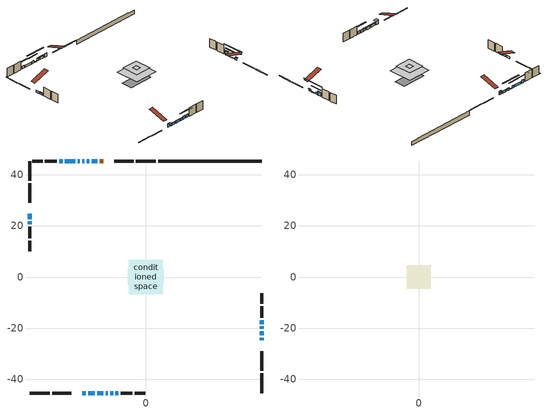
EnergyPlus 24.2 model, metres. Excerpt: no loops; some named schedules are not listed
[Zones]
conditioned space
 floor adiabatic (AdiabaticFloorConstruction): -6.68,-6.68 -6.68,6.68 6.68,6.68 6.68,-6.68 z2.95
 floor foundation (Slab1 construction): -7.03,-3.11 -7.03,3.11 7.03,3.11 7.03,-3.11 z-1.82
 wall outside (RimJoist1 construction): 3.96,45.43 -3.83,45.43 / -45.43,-45.43 -37.64,-45.43 / -45.43,45.43 -45.43,37.64 / 45.43,-45.43 45.43,-37.64 z0.51:0.81
 wall outside (RimJoist2 construction): -4.76,45.43 -12.36,45.43 / -36.71,-45.43 -29.11,-45.43 / -45.43,36.71 -45.43,29.11 / 45.43,-36.71 45.43,-29.11 z0.51:0.81
 wall outside (AdiabaticWallConstruction 1): -16.69,45.43 -17.97,45.43 z0.51:2.54
 wall outside (AdiabaticWallConstruction): -24.78,-45.43 -23.45,-45.43 z0.51:2.44; -45.43,24.78 -45.43,22.69 / -27.65,45.43 -31.66,45.43 z0.51:1.73; 45.43,-24.78 45.43,-23.81 z0.51:1.63; -18.9,45.43 -21.14,45.43 / -22.07,45.43 -23.14,45.43 / -45.43,21.77 -45.43,20.7 z0.51:1.68; -22.52,-45.43 -19.88,-45.43 / -18.95,-45.43 -16.61,-45.43 / -15.69,-45.43 -14.82,-45.43 z0.51:1.71; 45.43,-22.88 45.43,-21.25 / -24.06,45.43 -24.88,45.43 z0.51:0.89; 45.43,-20.32 45.43,-19.36 z0.51:1.58; 45.43,-18.43 45.43,-16.9 z0.51:2.54; -25.81,45.43 -26.72,45.43 z0.51:1.88; -32.59,45.43 -33.97,45.43 z0.51:2.11; -13.89,-45.43 -12.78,-45.43 / -11.85,-45.43 -10.78,-45.43 z0.51:2.21
 wall outside (Wall1 construction): -34.89,45.43 -39.51,45.43 / -9.85,-45.43 -5.24,-45.43 / -45.43,19.77 -45.43,15.16 / 45.43,-15.98 45.43,-11.36 z0.51:5.39
 wall outside (Wall2 construction): -40.43,45.43 -44.5,45.43 / -4.31,-45.43 -0.24,-45.43 / -45.43,14.23 -45.43,10.16 / 45.43,-10.43 45.43,-6.37 z0.51:5.39
 wall foundation (FoundationWall1 construction): 4.89,45.43,-1.82 4.89,45.43,0.51 41.38,45.43,0.51 41.38,45.43,0.28 45.43,45.43,0.28 45.43,45.43,-1.82
 window (WindowConstruction 15): -24.78,-45.43 -23.45,-45.43 z0.51:2.44
 window (WindowConstruction 7): -45.43,24.78 -45.43,22.7 z0.51:1.73
 window (WindowConstruction 8): 45.43,-24.78 45.43,-23.81 z0.51:1.63
 window (WindowConstruction 9): -18.9,45.43 -21.14,45.43 z0.51:1.68
 window (WindowConstruction 10): -22.07,45.43 -23.14,45.43 z0.51:1.68
 window (WindowConstruction 11): -22.52,-45.43 -19.88,-45.43 z0.51:1.7
 window (WindowConstruction 12): -18.95,-45.43 -16.61,-45.43 z0.51:1.7
 window (WindowConstruction 13): -15.68,-45.43 -14.82,-45.43 z0.51:1.7
 window (WindowConstruction 14): -45.43,21.77 -45.43,20.7 z0.51:1.68
 window (WindowConstruction 16): 45.43,-22.88 45.43,-21.25 z0.51:0.89
 window (WindowConstruction 17): -24.07,45.43 -24.88,45.43 z0.51:0.89
 window (WindowConstruction): 45.43,-20.32 45.43,-19.36 z0.51:1.58
 window (WindowConstruction 1): 45.43,-18.43 45.43,-16.9 z0.51:2.54
 window (WindowConstruction 2): -25.81,45.43 -26.72,45.43 z0.51:1.88
 window (WindowConstruction 3): -27.65,45.43 -31.66,45.43 z0.51:1.73
 window (WindowConstruction 4): -32.59,45.43 -33.96,45.43 z0.51:2.11
 window (WindowConstruction 5): -13.89,-45.43 -12.78,-45.43 z0.51:2.21
 window (WindowConstruction 6): -11.85,-45.43 -10.78,-45.43 z0.51:2.21
 door (Door): -16.69,45.43 -17.97,45.43 z0.51:2.54
 ceiling adiabatic (AdiabaticFloorConstruction): 6.68,-6.68 6.68,6.68 -6.68,6.68 -6.68,-6.68 z2.95
attic - vented
 floor to conditioned space (Floor1 construction Reversed): -1.35,-1.35 -1.35,1.35 1.35,1.35 1.35,-1.35 z5.39
 floor to conditioned space (Floor2 construction Reversed): -4.63,-4.63 -4.63,4.63 4.63,4.63 4.63,-4.63 z5.39
 roof outside (Roof1 construction): -15.76,45.43,5.39 -15.76,36.04,8.52 -13.29,36.04,8.52 -13.29,45.43,5.39; -25.71,-45.43,5.39 -25.71,-36.04,8.52 -28.18,-36.04,8.52 -28.18,-45.43,5.39; -45.43,25.71,5.39 -36.04,25.71,8.52 -36.04,28.18,8.52 -45.43,28.18,5.39; 45.43,-25.71,5.39 36.04,-25.71,8.52 36.04,-28.18,8.52 45.43,-28.18,5.39
shading: -23.3,-45.43 -24.93,-45.43 -24.93,-46.95 -23.3,-46.95 z2.59; 45.43,-23.61 45.43,-24.98 45.84,-24.98 45.84,-23.61 z1.83; -21.34,45.43 -18.7,45.43 -18.7,45.84 -21.34,45.84 z1.88; -23.34,45.43 -21.87,45.43 -21.87,45.84 -23.34,45.84 z1.88; -19.68,-45.43 -22.72,-45.43 -22.72,-45.84 -19.68,-45.84 z1.91; -16.41,-45.43 -19.15,-45.43 -19.15,-45.84 -16.41,-45.84 z1.91; -14.62,-45.43 -15.89,-45.43 -15.89,-45.84 -14.62,-45.84 z1.91; -45.43,20.5 -45.43,21.97 -45.84,21.97 -45.84,20.5 z1.88; 45.43,-15.87 45.43,-28.26 45.84,-28.26 45.84,-15.87 z6.27; -30.26,45.43 -18.69,45.43 -18.69,45.84 -30.26,45.84 z6.27; 45.43,-16.72 45.43,-22.96 45.84,-22.96 45.84,-16.72 z4.22; 45.43,-16.61 45.43,-18.73 45.84,-18.73 45.84,-16.61 z2.84; -29.36,45.43 -23.17,45.43 -23.17,45.84 -29.36,45.84 z4.52; -36.6,45.43 -29.95,45.43 -29.95,45.84 -36.6,45.84 z4.75; -10.14,-45.43 -16.53,-45.43 -16.53,-45.84 -10.14,-45.84 z4.85; -8.14,-45.43 -14.49,-45.43 -14.49,-45.84 -8.14,-45.84 z4.85
[Building]
Building 1: Terrain=Suburbs
[Site:Location]
Toronto City Centre_ON: Latitude {deg}=43.63; Longitude {deg}=-79.39; Time Zone {hr}=-5; Elevation {m}=77; Keep Site Location Information=Yes
[Site:GroundTemperature:Shallow]
5.01852, 3.26908, 3.12898, 3.95918, 7.29196, 10.6092, 13.4851, 15.3069, 15.4617, 13.9799, 11.1774, 7.9619
[Site:WaterMainsTemperature]
Calculation Method=Schedule; Temperature Schedule=mains temperature schedule
[Material] Roughness=Rough; Thermal Absorptance=0.9
Name | Thickness {m} | Conductivity {W/m-K} | Density {kg/m3} | Specific Heat {J/kg-K} | Solar Absorptance | Visible Absorptance
asphalt or fiberglass shingles | 0.00635 | 0.162714 | 1121.4 | 1465.45 | 0.4 | 0.4
ceiling loosefill ins | 0.169333 | 0.0480833 | 16.02 | 1046.75 | 0.7 | 0.7
ceiling stud and cavity | 0.1397 | 0.189348 | 65.682 | 1177.47 | 0.7 | 0.7
ceiling stud and cavity 1 | 0.1397 | 0.140918 | 65.682 | 1177.47 | 0.7 | 0.7
concrete 4.0 in. | 0.1016 | 1.803125 | 2242.8 | 837.4 | 0.7 | 0.7
concrete 8.0 in. | 0.2032 | 1.803125 | 2242.8 | 837.4 | 0.7 | 0.7
door material | 0.04445 | 0.053851 | 512.64 | 1214.23 | 0.7 | 0.7
exterior vertical ins | 0.0460229 | 0.029427 | 32.04 | 1214.23 | 0.7 | 0.7
floor covering | 0.0127 | 0.0433444 | 54.468 | 1339.84 | 0.6 | 0.6
floor rigid ins; wall rigid ins 1 | 0.512978 | 0.029427 | 32.04 | 1214.23 | 0.7 | 0.7
floor stud and cavity | 0.1397 | 1.75129 | 37.0049 | 1207.88 | 0.7 | 0.7
furniture material conditioned space 1 | 0.1524 | 0.115458 | 640.8 | 1214.23 | 0.6 | 0.6
gypsum board | 0.0127 | 0.160291 | 801 | 837.4 | 0.6 | 0.6
gypsum board 1 | 0.0127 | 0.160291 | 801 | 837.4 | 0.7 | 0.7
osb sheathing 0.5 in. | 0.0127 | 0.115458 | 512.64 | 1214.23 | 0.7 | 0.7
osb sheathing 0.75 in. | 0.01905 | 0.115458 | 512.64 | 1214.23 | 0.7 | 0.7
osb sheathing 2.0 in. | 0.0508 | 0.115458 | 512.64 | 1214.23 | 0.7 | 0.7
rim joist rigid ins; wall rigid ins | 0.051816 | 0.029427 | 32.04 | 1214.23 | 0.7 | 0.7
rim joist stud and cavity | 0.0508 | 0.0405436 | 125.044 | 1163.47 | 0.6 | 0.6
rim joist stud and cavity 1 | 0.0508 | 0.0347766 | 125.044 | 1163.47 | 0.6 | 0.6
wall stud and cavity | 0.1397 | 0.156179 | 139.0536 | 1170.24 | 0.7 | 0.7
wall stud and cavity 1 | 0.1397 | 0.159958 | 139.0536 | 1170.24 | 0.7 | 0.7
wall stud and cavity 2 | 0.0889 | 0.380278 | 52.3479 | 1209.89 | 0.7 | 0.7
wall stud and cavity 3 | 0.0889 | 0.391764 | 83.0341 | 1211.67 | 0.7 | 0.7
wood siding | 0.0254 | 0.102417 | 544.68 | 1172.36 | 0.4 | 0.4
wood siding 1; wood siding 2; wood siding 3 | 0.0254 | 0.102417 | 544.68 | 1172.36 | 0.7 | 0.7
[WindowMaterial:SimpleGlazingSystem]
Name | U-Factor {W/m2-K} | Solar Heat Gain Coefficient
WindowMaterial | 2.9395 | 0.65
WindowMaterial 1 | 2.98606 | 0.58
WindowMaterial 10 | 2.92871 | 0.66
WindowMaterial 11 | 2.961077 | 0.63
WindowMaterial 12 | 2.92303 | 0.66
WindowMaterial 13 | 2.941204 | 0.65
WindowMaterial 14 | 2.94802 | 0.64
WindowMaterial 15 | 3.032052 | 0.55
WindowMaterial 2 | 2.93155 | 0.66
WindowMaterial 3 | 2.87534 | 0.71
WindowMaterial 4 | 2.90373 | 0.68
WindowMaterial 5 | 2.96789 | 0.62
WindowMaterial 6 | 2.91452 | 0.67
WindowMaterial 7 | 2.89748 | 0.69
WindowMaterial 8 | 2.93666 | 0.65
WindowMaterial 9 | 2.92644 | 0.66
[Construction]
AdiabaticFloorConstruction: floor stud and cavity, floor rigid ins, osb sheathing 0.75 in., floor covering
AdiabaticWallConstruction: wood siding 2, wall rigid ins 1, wall stud and cavity 2, gypsum board
AdiabaticWallConstruction 1: wood siding 3, wall rigid ins 1, wall stud and cavity 2, gypsum board
Door: door material
Floor1 construction Reversed: gypsum board, ceiling stud and cavity, ceiling loosefill ins
Floor2 construction Reversed: gypsum board, ceiling stud and cavity 1, ceiling loosefill ins
FoundationWall1 construction: concrete 8.0 in., gypsum board 1
furniture construction conditioned space 1: furniture material conditioned space 1
PartitionWallConstruction: gypsum board, wall stud and cavity 3, gypsum board
RimJoist1 construction: wood siding 1, rim joist rigid ins, osb sheathing 2.0 in., rim joist stud and cavity
RimJoist2 construction: wood siding 1, rim joist rigid ins, osb sheathing 2.0 in., rim joist stud and cavity 1
Roof1 construction: asphalt or fiberglass shingles
Slab1 construction: concrete 4.0 in.
Wall1 construction: wood siding, wall rigid ins, osb sheathing 0.5 in., wall stud and cavity, gypsum board
Wall2 construction: wood siding, wall rigid ins, osb sheathing 0.5 in., wall stud and cavity 1, gypsum board
WindowConstruction: WindowMaterial
WindowConstruction 1: WindowMaterial 1
WindowConstruction 10; WindowConstruction 14: WindowMaterial 10
WindowConstruction 11: WindowMaterial 11
WindowConstruction 12: WindowMaterial 12
WindowConstruction 13: WindowMaterial 13
WindowConstruction 15: WindowMaterial 14
WindowConstruction 16; WindowConstruction 17: WindowMaterial 15
WindowConstruction 2: WindowMaterial 2
WindowConstruction 3: WindowMaterial 3
WindowConstruction 4: WindowMaterial 4
WindowConstruction 5: WindowMaterial 5
WindowConstruction 6: WindowMaterial 6
WindowConstruction 7: WindowMaterial 7
WindowConstruction 8: WindowMaterial 8
WindowConstruction 9: WindowMaterial 9
[Zone] Multiplier=1; Part of Total Floor Area=Yes
Name | Volume {m3}
attic - vented | 47.2839
conditioned space | 708.4
[Space]
Name | Zone | Volume {m3}
attic - vented 1 | attic - vented | 47.2839
conditioned space 1 | conditioned space | 708.4
[ZoneInfiltration:EffectiveLeakageArea]
infil attic - vented 1: Zone or Space=attic - vented 1; Schedule=Always On Discrete; Effective Air Leakage Area {cm2}=3916.63; Stack Coefficient=0.000217746; Wind Coefficient=9.97001e-06
[ZoneMixing]
whole house fan mix: Zone or Space=attic - vented; Schedule=Always On Continuous; Design Flow Rate Calculation Method=Flow/Zone; Design Flow Rate {m3/s}=0; Source Zone or Space=conditioned space
[SurfaceProperty:ExposedFoundationPerimeter]
Slab1: Exposed Perimeter Calculation Method=TotalExposedPerimeter; Total Exposed Perimeter {m}=40.538
[InternalMass] Zone or ZoneList=conditioned space; Space or SpaceList=conditioned space 1
Name | Construction | Surface Area {m2}
furniture mass conditioned space 1 | furniture construction conditioned space 1 | 106.28
partition wall mass | PartitionWallConstruction | 265.701
[Lights]
interior lighting: Zone or ZoneList or Space or SpaceList=conditioned space 1; Schedule=interior lighting schedule; Design Level Calculation Method=LightingLevel; Lighting Level {W}=343.2; Return Air Fraction=0; Fraction Radiant=0.6; Fraction Visible=0.2; Fraction Replaceable=1
[People]
occupants: Zone or ZoneList or Space or SpaceList=conditioned space 1; Number of People Schedule=occupants schedule; Number of People Calculation Method=People; Number of People=3; Fraction Radiant=0.314171; Sensible Heat Fraction=0.56303; Activity Level Schedule=occupants activity schedule; Carbon Dioxide Generation Rate {m3/s-W}=0; Enable ASHRAE 55 Comfort Warnings=No; Mean Radiant Temperature Calculation Type=EnclosureAveraged
[ElectricEquipment] Zone or ZoneList or Space or SpaceList=conditioned space 1; Design Level Calculation Method=EquipmentLevel
Name | Schedule | Design Level {W} | Fraction Latent | Fraction Radiant | Fraction Lost
clothes dryer | clothes dryer schedule | 140.772 | 0.015 | 0.081 | 0.85
clothes washer | clothes washer schedule | 32.1985 | 0.03 | 0.162 | 0.7
cooking range | cooking range schedule | 215.147 | 0.08 | 0.432 | 0.2
dishwasher | dishwasher schedule | 66.8632 | 0.3 | 0.18 | 0.4
fridge | fridge schedule | 72.9452 | 0 | 0.6 | 0
mech vent bath fan 0 | mech vent bath fan 0 schedule | 50.2 | 0 | 0 | 1
mech vent house fan | mech vent house fan schedule | 0.95 | 0 | 0 | 1
mech vent house fan cfis | mech vent house fan cfis schedule | 0 | 0 | 0 | 0
mech vent range fan 0 | mech vent range fan 0 schedule | 57 | 0 | 0 | 1
misc plug loads | misc plug loads schedule | 494.7 | 0.045 | 0.513 | 0.1
whole house fan | Always On Discrete | 0 | 0 | 0 | 1
[OtherEquipment] Zone or ZoneList or Space or SpaceList=conditioned space 1; Design Level Calculation Method=EquipmentLevel
Name | Fuel Type | Schedule | Design Level {W} | Fraction Latent | Fraction Radiant | Fraction Lost
clothes dryer 1 | Electricity | clothes dryer schedule | 0 | 0.015 | 0.081 | 0.85
cooking range 1 | Electricity | cooking range schedule | 0 | 0.08 | 0.432 | 0.2
general water use latent | None | general water use schedule | 62.594 | 1 | 0 | 0
general water use sensible | None | general water use schedule | -61.6891 | 0 | 0.6 | 0
mech vent house fan latent load | None | Always On Discrete | 0 | 1 | 0 | 0
mech vent house fan sensible load | None | Always On Discrete | 0 | 0 | 0 | 0
water heater energy adjustment1 | NaturalGas | Always On Discrete | 0.01 | 0 | 0 | 1
[ZoneInfiltration:DesignFlowRate] Zone or ZoneList or Space or SpaceList=conditioned space 1; Schedule=Always On Discrete; Design Flow Rate Calculation Method=Flow/Zone; Design Flow Rate {m3/s}=0
infil flow; natural vent flow; whole house fan flow
[Foundation:Kiva]
Foundation Kiva 1: Initial Indoor Air Temperature {C}=18; Wall Height Above Grade {m}=0.510022; Wall Depth Below Slab {m}=0.2032; Custom Block Material Name 1=exterior vertical ins; Custom Block Depth 1 {m}=2.33001; Custom Block X Position 1 {m}=0.2159; Custom Block Z Position 1 {m}=0
[Foundation:Kiva:Settings]
Soil Conductivity {W/m-K}=0.849921; Soil Density {kg/m3}=1842.3; Soil Specific Heat {J/kg-K}=418.7; Ground Solar Absorptivity=0.9; Ground Thermal Absorptivity=0.9; Ground Surface Roughness {m}=0.03; Far-Field Width {m}=40; Deep-Ground Boundary Condition=ZeroFlux; Deep-Ground Depth {m}=40; Minimum Cell Dimension {m}=0.2; Maximum Cell Growth Coefficient=3; Simulation Timestep=Timestep
[Exterior:Lights]
exterior lighting: Schedule=exterior lighting schedule; Design Level {W}=75.6
[Schedule:Constant]
Name | Hourly Value
Always On Continuous; mech vent house fan schedule; mech vent house fan cfis schedule; Always On Discrete | 1
occupants activity schedule | 117.228
fridge schedule | 0
[Schedule:Week:Daily]
interior lighting schedule Week Rule - Jan1-Jan27: interior lighting schedule day, interior lighting schedule day, interior lighting schedule day, interior lighting schedule day, interior lighting schedule day, interior lighting schedule day, interior lighting schedule day, interior lighting schedule default day, interior lighting schedule default day, interior lighting schedule default day, interior lighting schedule default day, interior lighting schedule default day
interior lighting schedule Week Rule - Jan28-Feb3: interior lighting schedule day, interior lighting schedule day, interior lighting schedule day, interior lighting schedule day, interior lighting schedule day 1, interior lighting schedule day 1, interior lighting schedule day 1, interior lighting schedule default day, interior lighting schedule default day, interior lighting schedule default day, interior lighting schedule default day, interior lighting schedule default day
interior lighting schedule Week Rule - Feb4-Feb24: interior lighting schedule day 1, interior lighting schedule day 1, interior lighting schedule day 1, interior lighting schedule day 1, interior lighting schedule day 1, interior lighting schedule day 1, interior lighting schedule day 1, interior lighting schedule default day, interior lighting schedule default day, interior lighting schedule default day, interior lighting schedule default day, interior lighting schedule default day
interior lighting schedule Week Rule - Feb25-Mar3: interior lighting schedule day 1, interior lighting schedule day 1, interior lighting schedule day 1, interior lighting schedule day 1, interior lighting schedule day 2, interior lighting schedule day 2, interior lighting schedule day 2, interior lighting schedule default day, interior lighting schedule default day, interior lighting schedule default day, interior lighting schedule default day, interior lighting schedule default day
interior lighting schedule Week Rule - Mar4-Mar31: interior lighting schedule day 2, interior lighting schedule day 2, interior lighting schedule day 2, interior lighting schedule day 2, interior lighting schedule day 2, interior lighting schedule day 2, interior lighting schedule day 2, interior lighting schedule default day, interior lighting schedule default day, interior lighting schedule default day, interior lighting schedule default day, interior lighting schedule default day
interior lighting schedule Week Rule - Apr1-Apr28: interior lighting schedule day 3, interior lighting schedule day 3, interior lighting schedule day 3, interior lighting schedule day 3, interior lighting schedule day 3, interior lighting schedule day 3, interior lighting schedule day 3, interior lighting schedule default day, interior lighting schedule default day, interior lighting schedule default day, interior lighting schedule default day, interior lighting schedule default day
interior lighting schedule Week Rule - Apr29-May5: interior lighting schedule day 3, interior lighting schedule day 3, interior lighting schedule day 4, interior lighting schedule day 4, interior lighting schedule day 4, interior lighting schedule day 4, interior lighting schedule day 4, interior lighting schedule default day, interior lighting schedule default day, interior lighting schedule default day, interior lighting schedule default day, interior lighting schedule default day
interior lighting schedule Week Rule - May6-May26: interior lighting schedule day 4, interior lighting schedule day 4, interior lighting schedule day 4, interior lighting schedule day 4, interior lighting schedule day 4, interior lighting schedule day 4, interior lighting schedule day 4, interior lighting schedule default day, interior lighting schedule default day, interior lighting schedule default day, interior lighting schedule default day, interior lighting schedule default day
interior lighting schedule Week Rule - May27-Jun2: interior lighting schedule day 4, interior lighting schedule day 4, interior lighting schedule day 4, interior lighting schedule day 4, interior lighting schedule day 4, interior lighting schedule day 5, interior lighting schedule day 5, interior lighting schedule default day, interior lighting schedule default day, interior lighting schedule default day, interior lighting schedule default day, interior lighting schedule default day
interior lighting schedule Week Rule - Jun3-Jun30: interior lighting schedule day 5, interior lighting schedule day 5, interior lighting schedule day 5, interior lighting schedule day 5, interior lighting schedule day 5, interior lighting schedule day 5, interior lighting schedule day 5, interior lighting schedule default day, interior lighting schedule default day, interior lighting schedule default day, interior lighting schedule default day, interior lighting schedule default day
interior lighting schedule Week Rule - Jul1-Jul28: interior lighting schedule day 6, interior lighting schedule day 6, interior lighting schedule day 6, interior lighting schedule day 6, interior lighting schedule day 6, interior lighting schedule day 6, interior lighting schedule day 6, interior lighting schedule default day, interior lighting schedule default day, interior lighting schedule default day, interior lighting schedule default day, interior lighting schedule default day
interior lighting schedule Week Rule - Jul29-Aug4: interior lighting schedule day 6, interior lighting schedule day 6, interior lighting schedule day 6, interior lighting schedule day 7, interior lighting schedule day 7, interior lighting schedule day 7, interior lighting schedule day 7, interior lighting schedule default day, interior lighting schedule default day, interior lighting schedule default day, interior lighting schedule default day, interior lighting schedule default day
interior lighting schedule Week Rule - Aug5-Aug25: interior lighting schedule day 7, interior lighting schedule day 7, interior lighting schedule day 7, interior lighting schedule day 7, interior lighting schedule day 7, interior lighting schedule day 7, interior lighting schedule day 7, interior lighting schedule default day, interior lighting schedule default day, interior lighting schedule default day, interior lighting schedule default day, interior lighting schedule default day
interior lighting schedule Week Rule - Aug26-Sep1: interior lighting schedule day 7, interior lighting schedule day 7, interior lighting schedule day 7, interior lighting schedule day 7, interior lighting schedule day 7, interior lighting schedule day 7, interior lighting schedule day 8, interior lighting schedule default day, interior lighting schedule default day, interior lighting schedule default day, interior lighting schedule default day, interior lighting schedule default day
interior lighting schedule Week Rule - Sep2-Sep29: interior lighting schedule day 8, interior lighting schedule day 8, interior lighting schedule day 8, interior lighting schedule day 8, interior lighting schedule day 8, interior lighting schedule day 8, interior lighting schedule day 8, interior lighting schedule default day, interior lighting schedule default day, interior lighting schedule default day, interior lighting schedule default day, interior lighting schedule default day
interior lighting schedule Week Rule - Sep30-Oct6: interior lighting schedule day 8, interior lighting schedule day 9, interior lighting schedule day 9, interior lighting schedule day 9, interior lighting schedule day 9, interior lighting schedule day 9, interior lighting schedule day 9, interior lighting schedule default day, interior lighting schedule default day, interior lighting schedule default day, interior lighting schedule default day, interior lighting schedule default day
interior lighting schedule Week Rule - Oct7-Oct27: interior lighting schedule day 9, interior lighting schedule day 9, interior lighting schedule day 9, interior lighting schedule day 9, interior lighting schedule day 9, interior lighting schedule day 9, interior lighting schedule day 9, interior lighting schedule default day, interior lighting schedule default day, interior lighting schedule default day, interior lighting schedule default day, interior lighting schedule default day
interior lighting schedule Week Rule - Oct28-Nov3: interior lighting schedule day 9, interior lighting schedule day 9, interior lighting schedule day 9, interior lighting schedule day 9, interior lighting schedule day 10, interior lighting schedule day 10, interior lighting schedule day 10, interior lighting schedule default day, interior lighting schedule default day, interior lighting schedule default day, interior lighting schedule default day, interior lighting schedule default day
interior lighting schedule Week Rule - Nov4-Nov24: interior lighting schedule day 10, interior lighting schedule day 10, interior lighting schedule day 10, interior lighting schedule day 10, interior lighting schedule day 10, interior lighting schedule day 10, interior lighting schedule day 10, interior lighting schedule default day, interior lighting schedule default day, interior lighting schedule default day, interior lighting schedule default day, interior lighting schedule default day
interior lighting schedule Week Rule - Nov25-Dec1: interior lighting schedule day 10, interior lighting schedule day 10, interior lighting schedule day 10, interior lighting schedule day 10, interior lighting schedule day 10, interior lighting schedule day 10, interior lighting schedule day 11, interior lighting schedule default day, interior lighting schedule default day, interior lighting schedule default day, interior lighting schedule default day, interior lighting schedule default day
interior lighting schedule Week Rule - Dec2-Dec31: interior lighting schedule day 11, interior lighting schedule day 11, interior lighting schedule day 11, interior lighting schedule day 11, interior lighting schedule day 11, interior lighting schedule day 11, interior lighting schedule day 11, interior lighting schedule default day, interior lighting schedule default day, interior lighting schedule default day, interior lighting schedule default day, interior lighting schedule default day
occupants schedule Week Rule - Jan1-Dec31: occupants schedule day, occupants schedule day, occupants schedule day, occupants schedule day, occupants schedule day, occupants schedule day, occupants schedule day, occupants schedule default day, occupants schedule default day, occupants schedule default day, occupants schedule default day, occupants schedule default day
clothes dryer schedule Week Rule - Jan1-Dec31: clothes dryer schedule day, clothes dryer schedule day, clothes dryer schedule day, clothes dryer schedule day, clothes dryer schedule day, clothes dryer schedule day, clothes dryer schedule day, clothes dryer schedule default day, clothes dryer schedule default day, clothes dryer schedule default day, clothes dryer schedule default day, clothes dryer schedule default day
clothes washer schedule Week Rule - Jan1-Dec31: clothes washer schedule day, clothes washer schedule day, clothes washer schedule day, clothes washer schedule day, clothes washer schedule day, clothes washer schedule day, clothes washer schedule day, clothes washer schedule default day, clothes washer schedule default day, clothes washer schedule default day, clothes washer schedule default day, clothes washer schedule default day
cooking range schedule Week Rule - Jan1-Dec31: cooking range schedule day, cooking range schedule day, cooking range schedule day, cooking range schedule day, cooking range schedule day, cooking range schedule day, cooking range schedule day, cooking range schedule default day, cooking range schedule default day, cooking range schedule default day, cooking range schedule default day, cooking range schedule default day
dishwasher schedule Week Rule - Jan1-Dec31: dishwasher schedule day, dishwasher schedule day, dishwasher schedule day, dishwasher schedule day, dishwasher schedule day, dishwasher schedule day, dishwasher schedule day, dishwasher schedule default day, dishwasher schedule default day, dishwasher schedule default day, dishwasher schedule default day, dishwasher schedule default day
mech vent bath fan 0 schedule Week Rule - Jan1-Dec31: mech vent bath fan 0 schedule day, mech vent bath fan 0 schedule day, mech vent bath fan 0 schedule day, mech vent bath fan 0 schedule day, mech vent bath fan 0 schedule day, mech vent bath fan 0 schedule day, mech vent bath fan 0 schedule day, mech vent bath fan 0 schedule default day, mech vent bath fan 0 schedule default day, mech vent bath fan 0 schedule default day, mech vent bath fan 0 schedule default day, mech vent bath fan 0 schedule default day
mech vent range fan 0 schedule Week Rule - Jan1-Dec31: mech vent range fan 0 schedule day, mech vent range fan 0 schedule day, mech vent range fan 0 schedule day, mech vent range fan 0 schedule day, mech vent range fan 0 schedule day, mech vent range fan 0 schedule day, mech vent range fan 0 schedule day, mech vent range fan 0 schedule default day, mech vent range fan 0 schedule default day, mech vent range fan 0 schedule default day, mech vent range fan 0 schedule default day, mech vent range fan 0 schedule default day
misc plug loads schedule Week Rule - Jan1-Dec31: misc plug loads schedule day, misc plug loads schedule day, misc plug loads schedule day, misc plug loads schedule day, misc plug loads schedule day, misc plug loads schedule day, misc plug loads schedule day, misc plug loads schedule default day, misc plug loads schedule default day, misc plug loads schedule default day, misc plug loads schedule default day, misc plug loads schedule default day
general water use schedule Week Rule - Jan1-Dec31: general water use schedule day, general water use schedule day, general water use schedule day, general water use schedule day, general water use schedule day, general water use schedule day, general water use schedule day, general water use schedule default day, general water use schedule default day, general water use schedule default day, general water use schedule default day, general water use schedule default day
exterior lighting schedule Week Rule - Jan1-Jan27: exterior lighting schedule day, exterior lighting schedule day, exterior lighting schedule day, exterior lighting schedule day, exterior lighting schedule day, exterior lighting schedule day, exterior lighting schedule day, exterior lighting schedule default day, exterior lighting schedule default day, exterior lighting schedule default day, exterior lighting schedule default day, exterior lighting schedule default day
exterior lighting schedule Week Rule - Jan28-Feb3: exterior lighting schedule day, exterior lighting schedule day, exterior lighting schedule day, exterior lighting schedule day, exterior lighting schedule day 1, exterior lighting schedule day 1, exterior lighting schedule day 1, exterior lighting schedule default day, exterior lighting schedule default day, exterior lighting schedule default day, exterior lighting schedule default day, exterior lighting schedule default day
exterior lighting schedule Week Rule - Feb4-Feb24: exterior lighting schedule day 1, exterior lighting schedule day 1, exterior lighting schedule day 1, exterior lighting schedule day 1, exterior lighting schedule day 1, exterior lighting schedule day 1, exterior lighting schedule day 1, exterior lighting schedule default day, exterior lighting schedule default day, exterior lighting schedule default day, exterior lighting schedule default day, exterior lighting schedule default day
exterior lighting schedule Week Rule - Feb25-Mar3: exterior lighting schedule day 1, exterior lighting schedule day 1, exterior lighting schedule day 1, exterior lighting schedule day 1, exterior lighting schedule day 2, exterior lighting schedule day 2, exterior lighting schedule day 2, exterior lighting schedule default day, exterior lighting schedule default day, exterior lighting schedule default day, exterior lighting schedule default day, exterior lighting schedule default day
exterior lighting schedule Week Rule - Mar4-Mar31: exterior lighting schedule day 2, exterior lighting schedule day 2, exterior lighting schedule day 2, exterior lighting schedule day 2, exterior lighting schedule day 2, exterior lighting schedule day 2, exterior lighting schedule day 2, exterior lighting schedule default day, exterior lighting schedule default day, exterior lighting schedule default day, exterior lighting schedule default day, exterior lighting schedule default day
exterior lighting schedule Week Rule - Apr1-Apr28: exterior lighting schedule day 3, exterior lighting schedule day 3, exterior lighting schedule day 3, exterior lighting schedule day 3, exterior lighting schedule day 3, exterior lighting schedule day 3, exterior lighting schedule day 3, exterior lighting schedule default day, exterior lighting schedule default day, exterior lighting schedule default day, exterior lighting schedule default day, exterior lighting schedule default day
exterior lighting schedule Week Rule - Apr29-May5: exterior lighting schedule day 3, exterior lighting schedule day 3, exterior lighting schedule day 4, exterior lighting schedule day 4, exterior lighting schedule day 4, exterior lighting schedule day 4, exterior lighting schedule day 4, exterior lighting schedule default day, exterior lighting schedule default day, exterior lighting schedule default day, exterior lighting schedule default day, exterior lighting schedule default day
exterior lighting schedule Week Rule - May6-May26: exterior lighting schedule day 4, exterior lighting schedule day 4, exterior lighting schedule day 4, exterior lighting schedule day 4, exterior lighting schedule day 4, exterior lighting schedule day 4, exterior lighting schedule day 4, exterior lighting schedule default day, exterior lighting schedule default day, exterior lighting schedule default day, exterior lighting schedule default day, exterior lighting schedule default day
exterior lighting schedule Week Rule - May27-Jun2: exterior lighting schedule day 4, exterior lighting schedule day 4, exterior lighting schedule day 4, exterior lighting schedule day 4, exterior lighting schedule day 4, exterior lighting schedule day 5, exterior lighting schedule day 5, exterior lighting schedule default day, exterior lighting schedule default day, exterior lighting schedule default day, exterior lighting schedule default day, exterior lighting schedule default day
exterior lighting schedule Week Rule - Jun3-Jun30: exterior lighting schedule day 5, exterior lighting schedule day 5, exterior lighting schedule day 5, exterior lighting schedule day 5, exterior lighting schedule day 5, exterior lighting schedule day 5, exterior lighting schedule day 5, exterior lighting schedule default day, exterior lighting schedule default day, exterior lighting schedule default day, exterior lighting schedule default day, exterior lighting schedule default day
exterior lighting schedule Week Rule - Jul1-Jul28: exterior lighting schedule day 6, exterior lighting schedule day 6, exterior lighting schedule day 6, exterior lighting schedule day 6, exterior lighting schedule day 6, exterior lighting schedule day 6, exterior lighting schedule day 6, exterior lighting schedule default day, exterior lighting schedule default day, exterior lighting schedule default day, exterior lighting schedule default day, exterior lighting schedule default day
exterior lighting schedule Week Rule - Jul29-Aug4: exterior lighting schedule day 6, exterior lighting schedule day 6, exterior lighting schedule day 6, exterior lighting schedule day 7, exterior lighting schedule day 7, exterior lighting schedule day 7, exterior lighting schedule day 7, exterior lighting schedule default day, exterior lighting schedule default day, exterior lighting schedule default day, exterior lighting schedule default day, exterior lighting schedule default day
exterior lighting schedule Week Rule - Aug5-Aug25: exterior lighting schedule day 7, exterior lighting schedule day 7, exterior lighting schedule day 7, exterior lighting schedule day 7, exterior lighting schedule day 7, exterior lighting schedule day 7, exterior lighting schedule day 7, exterior lighting schedule default day, exterior lighting schedule default day, exterior lighting schedule default day, exterior lighting schedule default day, exterior lighting schedule default day
exterior lighting schedule Week Rule - Aug26-Sep1: exterior lighting schedule day 7, exterior lighting schedule day 7, exterior lighting schedule day 7, exterior lighting schedule day 7, exterior lighting schedule day 7, exterior lighting schedule day 7, exterior lighting schedule day 8, exterior lighting schedule default day, exterior lighting schedule default day, exterior lighting schedule default day, exterior lighting schedule default day, exterior lighting schedule default day
[Schedule:Year]
interior lighting schedule: interior lighting schedule Week Rule - Jan1-Jan27, 1, 1, 1, 27, interior lighting schedule Week Rule - Jan28-Feb3, 1, 28, 2, 3, interior lighting schedule Week Rule - Feb4-Feb24, 2, 4, 2, 24, interior lighting schedule Week Rule - Feb25-Mar3, 2, 25, 3, 3, interior lighting schedule Week Rule - Mar4-Mar31, 3, 4, 3, 31, interior lighting schedule Week Rule - Apr1-Apr28, 4, 1, 4, 28, interior lighting schedule Week Rule - Apr29-May5, 4, 29, 5, 5, interior lighting schedule Week Rule - May6-May26, 5, 6, 5, 26, interior lighting schedule Week Rule - May27-Jun2, 5, 27, 6, 2, interior lighting schedule Week Rule - Jun3-Jun30, 6, 3, 6, 30, interior lighting schedule Week Rule - Jul1-Jul28, 7, 1, 7, 28, interior lighting schedule Week Rule - Jul29-Aug4, 7, 29, 8, 4, interior lighting schedule Week Rule - Aug5-Aug25, 8, 5, 8, 25, interior lighting schedule Week Rule - Aug26-Sep1, 8, 26, 9, 1, interior lighting schedule Week Rule - Sep2-Sep29, 9, 2, 9, 29, interior lighting schedule Week Rule - Sep30-Oct6, 9, 30, 10, 6, interior lighting schedule Week Rule - Oct7-Oct27, 10, 7, 10, 27, interior lighting schedule Week Rule - Oct28-Nov3, 10, 28, 11, 3, interior lighting schedule Week Rule - Nov4-Nov24, 11, 4, 11, 24, interior lighting schedule Week Rule - Nov25-Dec1, 11, 25, 12, 1, interior lighting schedule Week Rule - Dec2-Dec31, 12, 2, 12, 31
occupants schedule: occupants schedule Week Rule - Jan1-Dec31, 1, 1, 12, 31
clothes dryer schedule: clothes dryer schedule Week Rule - Jan1-Dec31, 1, 1, 12, 31
clothes washer schedule: clothes washer schedule Week Rule - Jan1-Dec31, 1, 1, 12, 31
cooking range schedule: cooking range schedule Week Rule - Jan1-Dec31, 1, 1, 12, 31
dishwasher schedule: dishwasher schedule Week Rule - Jan1-Dec31, 1, 1, 12, 31
mech vent bath fan 0 schedule: mech vent bath fan 0 schedule Week Rule - Jan1-Dec31, 1, 1, 12, 31
mech vent range fan 0 schedule: mech vent range fan 0 schedule Week Rule - Jan1-Dec31, 1, 1, 12, 31
misc plug loads schedule: misc plug loads schedule Week Rule - Jan1-Dec31, 1, 1, 12, 31
general water use schedule: general water use schedule Week Rule - Jan1-Dec31, 1, 1, 12, 31
exterior lighting schedule: exterior lighting schedule Week Rule - Jan1-Jan27, 1, 1, 1, 27, exterior lighting schedule Week Rule - Jan28-Feb3, 1, 28, 2, 3, exterior lighting schedule Week Rule - Feb4-Feb24, 2, 4, 2, 24, exterior lighting schedule Week Rule - Feb25-Mar3, 2, 25, 3, 3, exterior lighting schedule Week Rule - Mar4-Mar31, 3, 4, 3, 31, exterior lighting schedule Week Rule - Apr1-Apr28, 4, 1, 4, 28, exterior lighting schedule Week Rule - Apr29-May5, 4, 29, 5, 5, exterior lighting schedule Week Rule - May6-May26, 5, 6, 5, 26, exterior lighting schedule Week Rule - May27-Jun2, 5, 27, 6, 2, exterior lighting schedule Week Rule - Jun3-Jun30, 6, 3, 6, 30, exterior lighting schedule Week Rule - Jul1-Jul28, 7, 1, 7, 28, exterior lighting schedule Week Rule - Jul29-Aug4, 7, 29, 8, 4, exterior lighting schedule Week Rule - Aug5-Aug25, 8, 5, 8, 25, exterior lighting schedule Week Rule - Aug26-Sep1, 8, 26, 9, 1, exterior lighting schedule Week Rule - Sep2-Sep29, 9, 2, 9, 29, exterior lighting schedule Week Rule - Sep30-Oct6, 9, 30, 10, 6, exterior lighting schedule Week Rule - Oct7-Oct27, 10, 7, 10, 27, exterior lighting schedule Week Rule - Oct28-Nov3, 10, 28, 11, 3, exterior lighting schedule Week Rule - Nov4-Nov24, 11, 4, 11, 24, exterior lighting schedule Week Rule - Nov25-Dec1, 11, 25, 12, 1, exterior lighting schedule Week Rule - Dec2-Dec31, 12, 2, 12, 31
[Schedule:Compact]
mains temperature schedule: Through: 01/01, For: AllDays, Until: 24:00, 8.80333, Through: 01/02, For: AllDays, Until: 24:00, 8.74333, Through: 01/03, For: AllDays, Until: 24:00, 8.68389, Through: 01/04, For: AllDays, Until: 24:00, 8.62611, Through: 01/05, For: AllDays, Until: 24:00, 8.56944, Through: 01/06, For: AllDays, Until: 24:00, 8.51389, Through: 01/07, For: AllDays, Until: 24:00, 8.45944, Through: 01/08, For: AllDays, Until: 24:00, 8.40611, Through: 01/09, For: AllDays, Until: 24:00, 8.35389, Through: 01/10, For: AllDays, Until: 24:00, 8.30278, Through: 01/11, For: AllDays, Until: 24:00, 8.25333, Through: 01/12, For: AllDays, Until: 24:00, 8.205, Through: 01/13, For: AllDays, Until: 24:00, 8.15778, Through: 01/14, For: AllDays, Until: 24:00, 8.11222, Through: 01/15, For: AllDays, Until: 24:00, 8.06778, Through: 01/16, For: AllDays, Until: 24:00, 8.02444, Through: 01/17, For: AllDays, Until: 24:00, 7.98222, Through: 01/18, For: AllDays, Until: 24:00, 7.94167, Through: 01/19, For: AllDays, Until: 24:00, 7.90222, Through: 01/20, For: AllDays, Until: 24:00, 7.86444, Through: 01/21, For: AllDays, Until: 24:00, 7.82778, Through: 01/22, For: AllDays, Until: 24:00, 7.79278, Through: 01/23, For: AllDays, Until: 24:00, 7.75889, Through: 01/24, For: AllDays, Until: 24:00, 7.72667, Through: 01/25, For: AllDays, Until: 24:00, 7.69556, Through: 01/26, For: AllDays, Until: 24:00, 7.66611, Through: 01/27, For: AllDays, Until: 24:00, 7.63778, Through: 01/28, For: AllDays, Until: 24:00, 7.61111, Through: 01/29, For: AllDays, Until: 24:00, 7.58556, Through: 01/30, For: AllDays, Until: 24:00, 7.56167, Through: 01/31, For: AllDays, Until: 24:00, 7.53944, Through: 02/01, For: AllDays, Until: 24:00, 7.51833, Through: 02/02, For: AllDays, Until: 24:00, 7.49889, Through: 02/03, For: AllDays, Until: 24:00, 7.48111, Through: 02/04, For: AllDays, Until: 24:00, 7.46444, Through: 02/05, For: AllDays, Until: 24:00, 7.44944, Through: 02/06, For: AllDays, Until: 24:00, 7.43556, Through: 02/07, For: AllDays, Until: 24:00, 7.42333, Through: 02/08, For: AllDays, Until: 24:00, 7.41278, Through: 02/09, For: AllDays, Until: 24:00, 7.40389, Through: 02/10, For: AllDays, Until: 24:00, 7.39611, Through: 02/11, For: AllDays, Until: 24:00, 7.39, Through: 02/12, For: AllDays, Until: 24:00, 7.38556, Through: 02/13, For: AllDays, Until: 24:00, 7.38222, Through: 02/14, For: AllDays, Until: 24:00, 7.38056, Through: 02/15, For: AllDays, Until: 24:00, 7.38056, Through: 02/16, For: AllDays, Until: 24:00, 7.38222, Through: 02/17, For: AllDays, Until: 24:00, 7.385, Through: 02/18, For: AllDays, Until: 24:00, 7.38944, Through: 02/19, For: AllDays, Until: 24:00, 7.395, Through: 02/20, For: AllDays, Until: 24:00, 7.40278, Through: 02/21, For: AllDays, Until: 24:00, 7.41167, Through: 02/22, For: AllDays, Until: 24:00, 7.42222, Through: 02/23, For: AllDays, Until: 24:00, 7.43389, Through: 02/24, For: AllDays, Until: 24:00, 7.44722, Through: 02/25, For: AllDays, Until: 24:00, 7.46222, Through: 02/26, For: AllDays, Until: 24:00, 7.47833, Through: 02/27, For: AllDays, Until: 24:00, 7.49611, Through: 02/28, For: AllDays, Until: 24:00, 7.51556, Through: 03/01, For: AllDays, Until: 24:00, 7.53667, Through: 03/02, For: AllDays, Until: 24:00, 7.55889, Through: 03/03, For: AllDays, Until: 24:00, 7.58222, Through: 03/04, For: AllDays, Until: 24:00, 7.60722, Through: 03/05, For: AllDays, Until: 24:00, 7.63389, Through: 03/06, For: AllDays, Until: 24:00, 7.66222, Through: 03/07, For: AllDays, Until: 24:00, 7.69111, Through: 03/08, For: AllDays, Until: 24:00, 7.72222, Through: 03/09, For: AllDays, Until: 24:00, 7.75444, Through: 03/10, For: AllDays, Until: 24:00, 7.78778, Through: 03/11, For: AllDays, Until: 24:00, 7.82278, Through: 03/12, For: AllDays, Until: 24:00, 7.85944, Through: 03/13, For: AllDays, Until: 24:00, 7.89722, Through: 03/14, For: AllDays, Until: 24:00, 7.93611, Through: 03/15, For: AllDays, Until: 24:00, 7.97667, Through: 03/16, For: AllDays, Until: 24:00, 8.01833, Through: 03/17, For: AllDays, Until: 24:00, 8.06167, Through: 03/18, For: AllDays, Until: 24:00, 8.10611, Through: 03/19, For: AllDays, Until: 24:00, 8.15167, Through: 03/20, For: AllDays, Until: 24:00, 8.19833, Through: 03/21, For: AllDays, Until: 24:00, 8.24667, Through: 03/22, For: AllDays, Until: 24:00, 8.29611, Through: 03/23, For: AllDays, Until: 24:00, 8.34667, Through: 03/24, For: AllDays, Until: 24:00, 8.39889, Through: 03/25, For: AllDays, Until: 24:00, 8.45167, Through: 03/26, For: AllDays, Until: 24:00, 8.50611, Through: 03/27, For: AllDays, Until: 24:00, 8.56167, Through: 03/28, For: AllDays, Until: 24:00, 8.61833, Through: 03/29, For: AllDays, Until: 24:00, 8.67611, Through: 03/30, For: AllDays, Until: 24:00, 8.735, Through: 03/31, For: AllDays, Until: 24:00, 8.795, Through: 04/01, For: AllDays, Until: 24:00, 8.85611, Through: 04/02, For: AllDays, Until: 24:00, 8.91833, Through: 04/03, For: AllDays, Until: 24:00, 8.98167, Through: 04/04, For: AllDays, Until: 24:00, 9.04556, Through: 04/05, For: AllDays, Until: 24:00, 9.11111, Through: 04/06, For: AllDays, Until: 24:00, 9.17722, Through: 04/07, For: AllDays, Until: 24:00, 9.24444, Through: 04/08, For: AllDays, Until: 24:00, 9.31222, Through: 04/09, For: AllDays, Until: 24:00, 9.38167, Through: 04/10, For: AllDays, Until: 24:00, 9.45167, Through: 04/11, For: AllDays, Until: 24:00, 9.52222, Through: 04/12, For: AllDays, Until: 24:00, 9.59444, Through: 04/13, For: AllDays, Until: 24:00, 9.66667, Through: 04/14, For: AllDays, Until: 24:00, 9.74, Through: 04/15, For: AllDays, Until: 24:00, 9.81444, Through: 04/16, For: AllDays, Until: 24:00, 9.88944, Through: 04/17, For: AllDays, Until: 24:00, 9.96556, Through: 04/18, For: AllDays, Until: 24:00, 10.0417, Through: 04/19, For: AllDays, Until: 24:00, 10.1189, Through: 04/20, For: AllDays, Until: 24:00, 10.1972, Through: 04/21, For: AllDays, Until: 24:00, 10.2756, Through: 04/22, For: AllDays, Until: 24:00, 10.355, Through: 04/23, For: AllDays, Until: 24:00, 10.435, Through: 04/24, For: AllDays, Until: 24:00, 10.515, Through: 04/25, For: AllDays, Until: 24:00, 10.5961, Through: 04/26, For: AllDays, Until: 24:00, 10.6778, Through: 04/27, For: AllDays, Until: 24:00, 10.76, Through: 04/28, For: AllDays, Until: 24:00, 10.8428, Through: 04/29, For: AllDays, Until: 24:00, 10.9261, Through: 04/30, For: AllDays, Until: 24:00, 11.0094, Through: 05/01, For: AllDays, Until: 24:00, 11.0933, Through: 05/02, For: AllDays, Until: 24:00, 11.1778, Through: 05/03, For: AllDays, Until: 24:00, 11.2628, Through: 05/04, For: AllDays, Until: 24:00, 11.3478, Through: 05/05, For: AllDays, Until: 24:00, 11.4333, Through: 05/06, For: AllDays, Until: 24:00, 11.5189, Through: 05/07, For: AllDays, Until: 24:00, 11.605, Through: 05/08, For: AllDays, Until: 24:00, 11.6917, Through: 05/09, For: AllDays, Until: 24:00, 11.7778, Through: 05/10, For: AllDays, Until: 24:00, 11.865, Through: 05/11, For: AllDays, Until: 24:00, 11.9517, Through: 05/12, For: AllDays, Until: 24:00, 12.0389, Through: 05/13, For: AllDays, Until: 24:00, 12.1261, Through: 05/14, For: AllDays, Until: 24:00, 12.2133, Through: 05/15, For: AllDays, Until: 24:00, 12.3006, Through: 05/16, For: AllDays, Until: 24:00, 12.3883, Through: 05/17, For: AllDays, Until: 24:00, 12.4756, Through: 05/18, For: AllDays, Until: 24:00, 12.5628, Through: 05/19, For: AllDays, Until: 24:00, 12.6506, Through: 05/20, For: AllDays, Until: 24:00, 12.7378, Through: 05/21, For: AllDays, Until: 24:00, 12.825, Through: 05/22, For: AllDays, Until: 24:00, 12.9122, Through: 05/23, For: AllDays, Until: 24:00, 12.9994, Through: 05/24, For: AllDays, Until: 24:00, 13.0861, Through: 05/25, For: AllDays, Until: 24:00, 13.1728, Through: 05/26, For: AllDays, Until: 24:00, 13.2594, Through: 05/27, For: AllDays, Until: 24:00, 13.3456, Through: 05/28, For: AllDays, Until: 24:00, 13.4317, Through: 05/29, For: AllDays, Until: 24:00, 13.5172, Through: 05/30, For: AllDays, Until: 24:00, 13.6028, Through: 05/31, For: AllDays, Until: 24:00, 13.6878, Through: 06/01, For: AllDays, Until: 24:00, 13.7722, Through: 06/02, For: AllDays, Until: 24:00, 13.8567, Through: 06/03, For: AllDays, Until: 24:00, 13.9406, Through: 06/04, For: AllDays, Until: 24:00, 14.0239, Through: 06/05, For: AllDays, Until: 24:00, 14.1067, Through: 06/06, For: AllDays, Until: 24:00, 14.1894, Through: 06/07, For: AllDays, Until: 24:00, 14.2711, Through: 06/08, For: AllDays, Until: 24:00, 14.3528, Through: 06/09, For: AllDays, Until: 24:00, 14.4339, Through: 06/10, For: AllDays, Until: 24:00, 14.5139, Through: 06/11, For: AllDays, Until: 24:00, 14.5939, Through: 06/12, For: AllDays, Until: 24:00, 14.6728, Through: 06/13, For: AllDays, Until: 24:00, 14.7511, Through: 06/14, For: AllDays, Until: 24:00, 14.8289, Through: 06/15, For: AllDays, Until: 24:00, 14.9061, Through: 06/16, For: AllDays, Until: 24:00, 14.9822, Through: 06/17, For: AllDays, Until: 24:00, 15.0578, Through: 06/18, For: AllDays, Until: 24:00, 15.1328, Through: 06/19, For: AllDays, Until: 24:00, 15.2067, Through: 06/20, For: AllDays, Until: 24:00, 15.28, Through: 06/21, For: AllDays, Until: 24:00, 15.3522, Through: 06/22, For: AllDays, Until: 24:00, 15.4239, Through: 06/23, For: AllDays, Until: 24:00, 15.4944, Through: 06/24, For: AllDays, Until: 24:00, 15.5639, Through: 06/25, For: AllDays, Until: 24:00, 15.6328, Through: 06/26, For: AllDays, Until: 24:00, 15.7006, Through: 06/27, For: AllDays, Until: 24:00, 15.7678, Through: 06/28, For: AllDays, Until: 24:00, 15.8333, Through: 06/29, For: AllDays, Until: 24:00, 15.8983, Through: 06/30, For: AllDays, Until: 24:00, 15.9622, Through: 07/01, For: AllDays, Until: 24:00, 16.025, Through: 07/02, For: AllDays, Until: 24:00, 16.0872, Through: 07/03, For: AllDays, Until: 24:00, 16.1478, Through: 07/04, For: AllDays, Until: 24:00, 16.2072, Through: 07/05, For: AllDays, Until: 24:00, 16.2661, Through: 07/06, For: AllDays, Until: 24:00, 16.3233, Through: 07/07, For: AllDays, Until: 24:00, 16.3794, Through: 07/08, For: AllDays, Until: 24:00, 16.435, Through: 07/09, For: AllDays, Until: 24:00, 16.4889, Through: 07/10, For: AllDays, Until: 24:00, 16.5417, Through: 07/11, For: AllDays, Until: 24:00, 16.5928, Through: 07/12, For: AllDays, Until: 24:00, 16.6433, Through: 07/13, For: AllDays, Until: 24:00, 16.6922, Through: 07/14, For: AllDays, Until: 24:00, 16.74, Through: 07/15, For: AllDays, Until: 24:00, 16.7867, Through: 07/16, For: AllDays, Until: 24:00, 16.8322, Through: 07/17, For: AllDays, Until: 24:00, 16.8761, Through: 07/18, For: AllDays, Until: 24:00, 16.9189, Through: 07/19, For: AllDays, Until: 24:00, 16.96, Through: 07/20, For: AllDays, Until: 24:00, 17, Through: 07/21, For: AllDays, Until: 24:00, 17.0389, Through: 07/22, For: AllDays, Until: 24:00, 17.0761, Through: 07/23, For: AllDays, Until: 24:00, 17.1122, Through: 07/24, For: AllDays, Until: 24:00, 17.1467, Through: 07/25, For: AllDays, Until: 24:00, 17.18, Through: 07/26, For: AllDays, Until: 24:00, 17.2117, Through: 07/27, For: AllDays, Until: 24:00, 17.2422, Through: 07/28, For: AllDays, Until: 24:00, 17.2711, Through: 07/29, For: AllDays, Until: 24:00, 17.2983, Through: 07/30, For: AllDays, Until: 24:00, 17.3244, Through: 07/31, For: AllDays, Until: 24:00, 17.3494, Through: 08/01, For: AllDays, Until: 24:00, 17.3728, Through: 08/02, For: AllDays, Until: 24:00, 17.3944, Through: 08/03, For: AllDays, Until: 24:00, 17.4144, Through: 08/04, For: AllDays, Until: 24:00, 17.4333, Through: 08/05, For: AllDays, Until: 24:00, 17.4506, Through: 08/06, For: AllDays, Until: 24:00, 17.4667, Through: 08/07, For: AllDays, Until: 24:00, 17.4811, Through: 08/08, For: AllDays, Until: 24:00, 17.4939, Through: 08/09, For: AllDays, Until: 24:00, 17.5056, Through: 08/10, For: AllDays, Until: 24:00, 17.5156, Through: 08/11, For: AllDays, Until: 24:00, 17.5239, Through: 08/12, For: AllDays, Until: 24:00, 17.5311, Through: 08/13, For: AllDays, Until: 24:00, 17.5361, Through: 08/14, For: AllDays, Until: 24:00, 17.54, Through: 08/15, For: AllDays, Until: 24:00, 17.5428, Through: 08/16, For: AllDays, Until: 24:00, 17.5439, Through: 08/17, For: AllDays, Until: 24:00, 17.5433, Through: 08/18, For: AllDays, Until: 24:00, 17.5411, Through: 08/19, For: AllDays, Until: 24:00, 17.5372, Through: 08/20, For: AllDays, Until: 24:00, 17.5322, Through: 08/21, For: AllDays, Until: 24:00, 17.5256, Through: 08/22, For: AllDays, Until: 24:00, 17.5178, Through: 08/23, For: AllDays, Until: 24:00, 17.5083, Through: 08/24, For: AllDays, Until: 24:00, 17.4972, Through: 08/25, For: AllDays, Until: 24:00, 17.4844, Through: 08/26, For: AllDays, Until: 24:00, 17.4706, Through: 08/27, For: AllDays, Until: 24:00, 17.455, Through: 08/28, For: AllDays, Until: 24:00, 17.4378, Through: 08/29, For: AllDays, Until: 24:00, 17.4194, Through: 08/30, For: AllDays, Until: 24:00, 17.3994, Through: 08/31, For: AllDays, Until: 24:00, 17.3778, Through: 09/01, For: AllDays, Until: 24:00, 17.355, Through: 09/02, For: AllDays, Until: 24:00, 17.3311, Through: 09/03, For: AllDays, Until: 24:00, 17.305, Through: 09/04, For: AllDays, Until: 24:00, 17.2778, Through: 09/05, For: AllDays, Until: 24:00, 17.2494, Through: 09/06, For: AllDays, Until: 24:00, 17.2194, Through: 09/07, For: AllDays, Until: 24:00, 17.1878, Through: 09/08, For: AllDays, Until: 24:00, 17.155, Through: 09/09, For: AllDays, Until: 24:00, 17.1206, Through: 09/10, For: AllDays, Until: 24:00, 17.085, Through: 09/11, For: AllDays, Until: 24:00, 17.0483, Through: 09/12, For: AllDays, Until: 24:00, 17.01, Through: 09/13, For: AllDays, Until: 24:00, 16.97, Through: 09/14, For: AllDays, Until: 24:00, 16.9289, Through: 09/15, For: AllDays, Until: 24:00, 16.8867, Through: 09/16, For: AllDays, Until: 24:00, 16.8428, Through: 09/17, For: AllDays, Until: 24:00, 16.7983, Through: 09/18, For: AllDays, Until: 24:00, 16.7517, Through: 09/19, For: AllDays, Until: 24:00, 16.7044, Through: 09/20, For: AllDays, Until: 24:00, 16.6556, Through: 09/21, For: AllDays, Until: 24:00, 16.6056, Through: 09/22, For: AllDays, Until: 24:00, 16.5544, Through: 09/23, For: AllDays, Until: 24:00, 16.5017, Through: 09/24, For: AllDays, Until: 24:00, 16.4483, Through: 09/25, For: AllDays, Until: 24:00, 16.3933, Through: 09/26, For: AllDays, Until: 24:00, 16.3372, Through: 09/27, For: AllDays, Until: 24:00, 16.2806, Through: 09/28, For: AllDays, Until: 24:00, 16.2222, Through: 09/29, For: AllDays, Until: 24:00, 16.1628, Through: 09/30, For: AllDays, Until: 24:00, 16.1022, Through: 10/01, For: AllDays, Until: 24:00, 16.0406, Through: 10/02, For: AllDays, Until: 24:00, 15.9778, Through: 10/03, For: AllDays, Until: 24:00, 15.9144, Through: 10/04, For: AllDays, Until: 24:00, 15.8494, Through: 10/05, For: AllDays, Until: 24:00, 15.7839, Through: 10/06, For: AllDays, Until: 24:00, 15.7172, Through: 10/07, For: AllDays, Until: 24:00, 15.6494, Through: 10/08, For: AllDays, Until: 24:00, 15.5811, Through: 10/09, For: AllDays, Until: 24:00, 15.5117, Through: 10/10, For: AllDays, Until: 24:00, 15.4411, Through: 10/11, For: AllDays, Until: 24:00, 15.37, Through: 10/12, For: AllDays, Until: 24:00, 15.2978, Through: 10/13, For: AllDays, Until: 24:00, 15.225, Through: 10/14, For: AllDays, Until: 24:00, 15.1511, Through: 10/15, For: AllDays, Until: 24:00, 15.0767, Through: 10/16, For: AllDays, Until: 24:00, 15.0011, Through: 10/17, For: AllDays, Until: 24:00, 14.925, Through: 10/18, For: AllDays, Until: 24:00, 14.8483, Through: 10/19, For: AllDays, Until: 24:00, 14.7706, Through: 10/20, For: AllDays, Until: 24:00, 14.6922, Through: 10/21, For: AllDays, Until: 24:00, 14.6133, Through: 10/22, For: AllDays, Until: 24:00, 14.5339, Through: 10/23, For: AllDays, Until: 24:00, 14.4539, Through: 10/24, For: AllDays, Until: 24:00, 14.3728, Through: 10/25, For: AllDays, Until: 24:00, 14.2917, Through: 10/26, For: AllDays, Until: 24:00, 14.21, Through: 10/27, For: AllDays, Until: 24:00, 14.1272, Through: 10/28, For: AllDays, Until: 24:00, 14.0444, Through: 10/29, For: AllDays, Until: 24:00, 13.9611, Through: 10/30, For: AllDays, Until: 24:00, 13.8772, Through: 10/31, For: AllDays, Until: 24:00, 13.7933, Through: 11/01, For: AllDays, Until: 24:00, 13.7089, Through: 11/02, For: AllDays, Until: 24:00, 13.6239, Through: 11/03, For: AllDays, Until: 24:00, 13.5383, Through: 11/04, For: AllDays, Until: 24:00, 13.4528, Through: 11/05, For: AllDays, Until: 24:00, 13.3667, Through: 11/06, For: AllDays, Until: 24:00, 13.2806, Through: 11/07, For: AllDays, Until: 24:00, 13.1944, Through: 11/08, For: AllDays, Until: 24:00, 13.1078, Through: 11/09, For: AllDays, Until: 24:00, 13.0206, Through: 11/10, For: AllDays, Until: 24:00, 12.9339, Through: 11/11, For: AllDays, Until: 24:00, 12.8467, Through: 11/12, For: AllDays, Until: 24:00, 12.7594, Through: 11/13, For: AllDays, Until: 24:00, 12.6722, Through: 11/14, For: AllDays, Until: 24:00, 12.5844, Through: 11/15, For: AllDays, Until: 24:00, 12.4972, Through: 11/16, For: AllDays, Until: 24:00, 12.41, Through: 11/17, For: AllDays, Until: 24:00, 12.3222, Through: 11/18, For: AllDays, Until: 24:00, 12.235, Through: 11/19, For: AllDays, Until: 24:00, 12.1478, Through: 11/20, For: AllDays, Until: 24:00, 12.0606, Through: 11/21, For: AllDays, Until: 24:00, 11.9733, Through: 11/22, For: AllDays, Until: 24:00, 11.8861, Through: 11/23, For: AllDays, Until: 24:00, 11.7994, Through: 11/24, For: AllDays, Until: 24:00, 11.7128, Through: 11/25, For: AllDays, Until: 24:00, 11.6267, Through: 11/26, For: AllDays, Until: 24:00, 11.5406, Through: 11/27, For: AllDays, Until: 24:00, 11.4544, Through: 11/28, For: AllDays, Until: 24:00, 11.3689, Through: 11/29, For: AllDays, Until: 24:00, 11.2839, Through: 11/30, For: AllDays, Until: 24:00, 11.1989, Through: 12/01, For: AllDays, Until: 24:00, 11.1144, Through: 12/02, For: AllDays, Until: 24:00, 11.03, Through: 12/03, For: AllDays, Until: 24:00, 10.9467, Through: 12/04, For: AllDays, Until: 24:00, 10.8633, Through: 12/05, For: AllDays, Until: 24:00, 10.7806, Through: 12/06, For: AllDays, Until: 24:00, 10.6983, Through: 12/07, For: AllDays, Until: 24:00, 10.6167, Through: 12/08, For: AllDays, Until: 24:00, 10.5356, Through: 12/09, For: AllDays, Until: 24:00, 10.4544, Through: 12/10, For: AllDays, Until: 24:00, 10.3744, Through: 12/11, For: AllDays, Until: 24:00, 10.295, Through: 12/12, For: AllDays, Until: 24:00, 10.2167, Through: 12/13, For: AllDays, Until: 24:00, 10.1383, Through: 12/14, For: AllDays, Until: 24:00, 10.0611, Through: 12/15, For: AllDays, Until: 24:00, 9.98444, Through: 12/16, For: AllDays, Until: 24:00, 9.90833, Through: 12/17, For: AllDays, Until: 24:00, 9.83278, Through: 12/18, For: AllDays, Until: 24:00, 9.75833, Through: 12/19, For: AllDays, Until: 24:00, 9.685, Through: 12/20, For: AllDays, Until: 24:00, 9.61222, Through: 12/21, For: AllDays, Until: 24:00, 9.54, Through: 12/22, For: AllDays, Until: 24:00, 9.46889, Through: 12/23, For: AllDays, Until: 24:00, 9.39889, Through: 12/24, For: AllDays, Until: 24:00, 9.32944, Through: 12/25, For: AllDays, Until: 24:00, 9.26111, Through: 12/26, For: AllDays, Until: 24:00, 9.19389, Through: 12/27, For: AllDays, Until: 24:00, 9.12722, Through: 12/28, For: AllDays, Until: 24:00, 9.06167, Through: 12/29, For: AllDays, Until: 24:00, 8.99722, Through: 12/30, For: AllDays, Until: 24:00, 8.93389, Through: 12/31, For: AllDays, Until: 24:00, 8.87111
